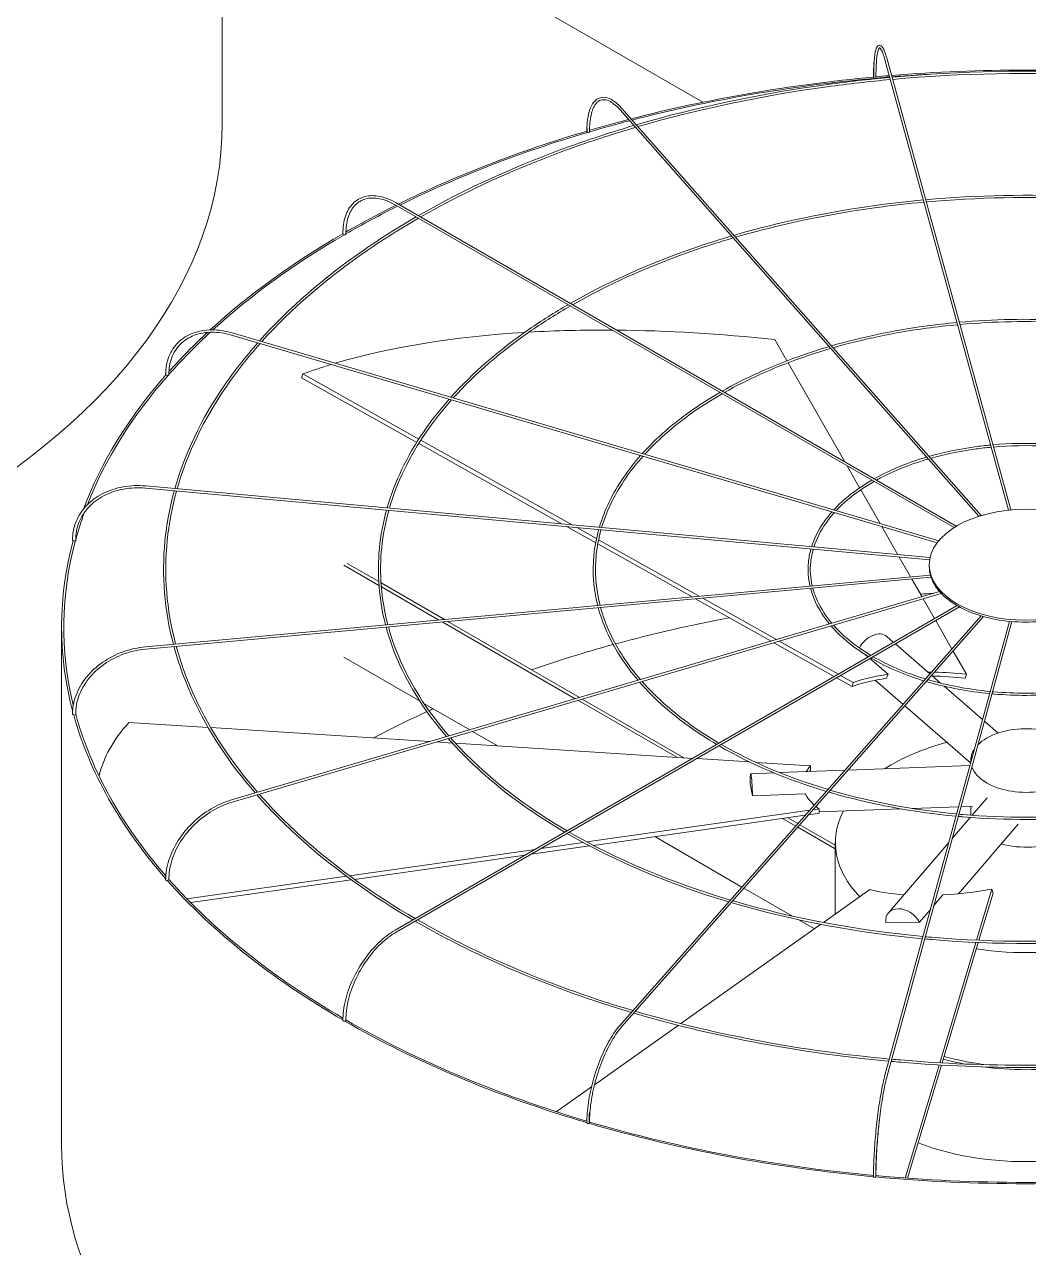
# Model space of a CAD drawing. Header units: millimetres. Extents: x -312439 to 477422, y -331570 to 212570.
# Drawn here: x 357532 to 358624, y 101242 to 102572 of the extents above; entities that cross this region are included whole.
import ezdxf

# ---------------------------------------------------------------- set-up
doc = ezdxf.new("R2010")
doc.units = ezdxf.units.MM

msp = doc.modelspace()

# ---------------------------------------------------------------- linework, layer by layer
at = {"color": 3, "linetype": 'Continuous', "lineweight": 0, "extrusion": (-1.11022e-16, 0.816497, 0.57735)}
for p, q in [((357747.23, 102464.548), (357747.23, 103027.437)), ((357747.23, 102789.53), (358269.883, 102487.776)), ((358468.155, 102533.959), (358602.51, 102044.201)), ((358604.985, 102044.438), (358470.517, 102534.607)), ((358180.16, 102479.397), (358570.109, 102037.54)), ((358181.996, 102481.018), (358572.674, 102038.336)), ((358543.31, 102025.231), (357935.259, 102376.29)), ((358545.675, 102026.694), (357936.483, 102378.411)), ((357757.372, 102234.605), (358524.998, 102008.789)), ((358526.633, 102010.862), (357758.063, 102236.955)), ((358361.456, 102206.61), (358348.245, 102229.67)), ((358424.421, 102096.7), (358362.689, 102204.458)), ((357833.623, 102188.054), (357834.858, 102192.341)), ((357958.856, 102117.863), (357833.623, 102188.054)), ((357834.858, 102192.341), (357961.182, 102121.538)), ((357963.323, 102120.338), (358127.744, 102028.183)), ((358117.127, 102029.154), (357960.995, 102116.664)), ((358440.584, 102068.486), (358426.842, 102092.474)), ((357663.945, 102068.135), (358516.799, 101990.147)), ((358517.256, 101992.565), (357664.168, 102070.574)), ((358462.847, 102029.626), (358441.806, 102066.354)), ((358153.481, 102008.778), (358122.371, 102026.215)), ((358482.244, 101995.767), (358464.606, 102026.555)), ((358132.988, 102025.244), (358154.374, 102013.257)), ((358156.613, 102012.003), (358266.085, 101950.645)), ((358258.447, 101949.947), (358155.741, 102007.512)), ((357917.514, 101966.548), (357883.19, 101986.365)), ((358496.046, 101971.674), (358483.731, 101993.171)), ((357663.945, 101895.584), (358517.603, 101973.645)), ((357879.726, 101984.365), (357917.786, 101962.392)), ((358516.39, 101982.812), (358516.39, 101984.812)), ((358518.326, 101971.251), (357664.168, 101893.144)), ((357988.952, 101925.303), (357920.056, 101965.081)), ((357920.358, 101960.906), (357982.972, 101924.756)), ((358508.431, 101950.056), (358497.385, 101969.336)), ((357757.372, 101729.113), (358527.553, 101955.681)), ((357758.063, 101726.763), (358529.391, 101953.668)), ((358344.364, 101901.791), (358262.22, 101947.832)), ((358269.858, 101948.531), (358350.191, 101903.505)), ((358522.08, 101926.23), (358509.683, 101947.87)), ((358546.596, 101940.384), (357935.259, 101587.428)), ((358549.073, 101938.986), (357936.483, 101585.307)), ((357986.649, 101922.633), (358131.307, 101839.115)), ((358135.896, 101840.465), (357992.63, 101923.18)), ((358572.815, 101929.245), (358180.16, 101484.321)), ((358575.419, 101928.493), (358181.996, 101482.701)), ((358468.155, 101429.76), (358603.553, 101923.319)), ((358470.517, 101429.112), (358606.032, 101923.095)), ((358541.003, 101893.198), (358523.298, 101924.105)), ((357572.547, 101354.388), (357572.547, 101917.276)), ((358470.03, 101906.92), (358477.468, 101900.473)), ((358413.061, 101863.288), (358347.352, 101900.117)), ((358353.178, 101901.831), (358417.438, 101865.815)), ((358479.427, 101898.776), (358517.108, 101866.122)), ((357961.982, 101836.875), (357879.726, 101884.365)), ((358446.831, 101887.067), (358449.797, 101884.497)), ((358451.756, 101882.8), (358471.485, 101865.703)), ((358556.727, 101865.751), (358542.289, 101890.953)), ((358555.492, 101861.464), (358556.727, 101865.751)), ((358432.298, 101852.506), (358415.547, 101861.895)), ((358419.923, 101864.421), (358433.533, 101856.793)), ((358432.298, 101852.506), (358433.533, 101856.793)), ((358457.445, 101859.318), (358487.85, 101832.97)), ((358518.959, 101864.518), (358528.54, 101856.216)), ((358532.562, 101852.731), (358574.273, 101816.585)), ((358016.565, 101805.361), (357966.72, 101834.139)), ((358134.236, 101837.424), (358241.584, 101775.446)), ((358249.373, 101774.95), (358138.826, 101838.774)), ((358489.701, 101831.365), (358561.305, 101769.315)), ((357731.892, 101807.956), (357645.73, 101813.452)), ((358576.325, 101814.806), (358591.261, 101801.863)), ((357973.09, 101792.572), (357734.834, 101807.768)), ((358046.868, 101787.866), (358019.495, 101803.67)), ((357997.468, 101791.017), (357980.223, 101792.117)), ((358258.992, 101774.336), (358000.987, 101790.792)), ((358321.027, 101770.379), (358263.404, 101774.055)), ((358387.138, 101766.162), (358327.669, 101769.956)), ((358353.571, 101758.764), (358424.688, 101761.4)), ((358387.234, 101761.495), (358387.138, 101766.162)), ((358428.066, 101761.525), (358560.515, 101766.434)), ((358561.42, 101771.951), (358561.42, 101769.734)), ((358324.183, 101733.67), (358321.55, 101746.678)), ((358322.143, 101757.599), (358347.62, 101758.543)), ((358381.411, 101735.791), (358324.183, 101733.67)), ((358396.687, 101716.117), (358485.582, 101719.411)), ((358497.84, 101719.866), (358548.252, 101721.734)), ((358550.818, 101721.829), (358563.739, 101722.308)), ((358561.42, 101722.222), (358561.42, 101712.552)), ((358562.953, 101712.44), (358579.298, 101731.512)), ((358143.991, 101683.385), (358386.231, 101717.824)), ((358381.508, 101712.472), (358150.978, 101679.698)), ((358356.755, 101708.953), (358371.095, 101700.673)), ((358373.434, 101703.323), (358362.314, 101709.743)), ((358396.717, 101714.634), (358385.244, 101713.003)), ((358389.967, 101718.355), (358396.622, 101719.301)), ((358396.717, 101714.634), (358396.622, 101719.301)), ((358541.317, 101687.196), (358560.972, 101710.129)), ((358373.26, 101699.424), (358414.142, 101675.82)), ((358414.142, 101679.82), (358375.598, 101702.073)), ((358548.029, 101627.082), (358612.87, 101702.739)), ((358094.066, 101676.287), (358139.902, 101682.804)), ((358312.632, 101634.427), (358217.773, 101689.194)), ((358414.142, 101604.952), (358414.142, 101682.714)), ((358471.939, 101606.245), (358537.581, 101682.837)), ((357885.793, 101646.678), (358087.567, 101675.363)), ((358076.811, 101669.154), (357891.178, 101642.763)), ((358146.826, 101679.108), (358083.31, 101670.078)), ((357708.957, 101621.537), (357882.331, 101646.185)), ((357887.684, 101642.266), (357712.988, 101617.43)), ((358367.405, 101602.804), (358314.796, 101633.178)), ((358451.726, 101631.574), (358401.233, 101595.808)), ((358567.766, 101576.614), (358584.404, 101632.1)), ((358585.734, 101627.908), (358570.32, 101576.505)), ((358585.734, 101627.908), (358584.404, 101632.1)), ((358521.288, 101614.186), (358531.241, 101625.799)), ((358505.809, 101596.124), (358517.553, 101609.827)), ((358398.461, 101593.845), (358246, 101485.851)), ((358391.484, 101588.902), (358374.42, 101598.754)), ((358468.981, 101595.978), (358505.809, 101596.124)), ((358527.78, 101443.268), (358567.04, 101574.194)), ((358569.594, 101574.083), (358530.324, 101443.123)), ((358243.373, 101483.99), (358152.251, 101419.446)), ((358490.2, 101317.946), (358527.057, 101440.856)), ((358529.601, 101440.71), (358492.733, 101317.763)), ((358148.927, 101417.091), (358110.689, 101390.006))]:
    msp.add_line(p, q, dxfattribs=at)
at = {"color": 3, "linetype": 'Continuous', "lineweight": 0}
for centre, major_axis, ratio, start_param, end_param in [((358621.315, 101917.276), (-1048.768, 0), 0.57735027, 4.57359934, 4.85199434), ((358621.315, 101917.276), (-1046.319, 0), 0.57735027, 4.79833842, 4.85195343), ((358621.315, 101917.276), (-1048.768, 0), 0.57735027, 4.87097639, 5.13416564), ((358621.315, 101917.276), (-1046.319, 0), 0.57735027, 4.87108521, 5.13404975), ((358456.915, 102514.729), (1.225, 0), 0.57735027, 3.14159265, 3.70729107), ((358457.106, 102514.031), (1.225, 0.004), 0.56474576, 3.29698969, 4.86778602), ((358457.106, 102514.031), (1.225, 0.004), 0.56474576, 4.86778602, 6.28318531), ((358621.315, 101917.276), (-1046.319, 0), 0.57735027, 4.85435141, 4.86879705), ((358621.315, 101917.276), (-1048.768, 0), 0.57735027, 4.85438672, 4.86842813), ((356698.462, 102464.548), (-1048.768, 0), 0.57735027, 0, 3.14159265), ((358621.315, 101917.276), (-1048.768, 0), 0.57735027, 5.13694439, 5.18189128), ((358621.315, 101917.276), (-1046.319, 0), 0.57735027, 5.13683502, 5.18307763), ((358621.315, 101917.276), (-1048.768, 0), 0.57735027, 5.18510484, 5.42093263), ((358621.315, 101917.276), (-1046.319, 0), 0.57735027, 5.18527527, 5.42075236), ((358145.029, 102456.222), (1.225, 0), 0.57735027, 3.14159265, 4.134446), ((358145.586, 102455.592), (1.225, 0.01), 0.56597275, 3.60793822, 5.17873454), ((358145.586, 102455.592), (1.225, 0.01), 0.56597275, 5.17873454, 6.28318531), ((358621.315, 101917.276), (-1046.319, 0), 0.57735027, 5.42407254, 5.49730565), ((358621.315, 101917.276), (-1048.768, 0), 0.57735027, 5.42424502, 5.49496708), ((358621.315, 101917.276), (-1048.768, 0), 0.57735027, 5.49938311, 5.72060344), ((357879.724, 102344.934), (1.225, 0), 0.57735027, 3.14159265, 4.45055499), ((358621.315, 101917.276), (-1046.319, 0), 0.57735027, 5.49937067, 5.71908805), ((357880.59, 102344.434), (1.225, 0.016), 0.56830663, 3.91933875, 5.49013508), ((357880.59, 102344.434), (1.225, 0.016), 0.56830663, 5.49013508, 6.28318531), ((358622.551, 101750.852), (-971.388, 279.904), 0.41303809, 5.31032739, 5.41762277), ((358622.551, 101750.852), (-971.388, 279.904), 0.41303809, 5.11506512, 5.30461302), ((358621.315, 101917.276), (-1046.319, 0), 0.57735027, 5.72402786, 5.81143896), ((358621.315, 101917.276), (-1048.768, 0), 0.57735027, 5.72583618, 5.80677108), ((358622.551, 101750.852), (-971.388, 279.904), 0.41303809, 5.42335715, 5.70815224), ((358622.551, 101750.852), (-971.388, 279.904), 0.41303809, 5.71506764, 5.76687966), ((358621.315, 101917.276), (-1048.768, 0), 0.57735027, 5.81359811, 6.07011802), ((358621.315, 101917.276), (-1046.319, 0), 0.57735027, 5.81336511, 6.06128621), ((357686.969, 102191.76), (1.225, 0), 0.57735027, 3.14159265, 4.76471425), ((357688.06, 102191.439), (1.225, 0.021), 0.57151893, 4.23145457, 5.8022509), ((357688.06, 102191.439), (1.225, 0.021), 0.57151893, 5.8022509, 6.28318531), ((358621.315, 101917.276), (-1046.319, 0), 0.57735027, 6.07532621, 6.12502314), ((358621.315, 101917.276), (-1048.768, 0), 0.57735027, 6.12772105, 6.43448057), ((358621.315, 101917.276), (-1046.319, 0), 0.57735027, 6.1272654, 6.42392093), ((357585.631, 102011.693), (1.225, 0), 0.57735027, 3.14159265, 5.07887352), ((357586.841, 102011.583), (1.225, 0.023), 0.57529521, 4.54449158, 6.11528791), ((357586.841, 102011.583), (1.225, 0.023), 0.57529521, 6.11528791, 6.28318531), ((358620.882, 101982.812), (-104.492, 0), 0.57735027, 0, 0.1535113), ((358620.882, 101982.812), (-104.492, 0), 0.57735027, 0.16064797, 0.46767057), ((358621.315, 101352.388), (1046.319, 0), 0.57735027, 1.66704137, 1.68043487), ((358620.882, 101982.812), (-104.492, 0), 0.57735027, 0.47480723, 0.78182983), ((358620.882, 101982.812), (-104.492, 0), 0.57735027, 0.7889665, 1.0959891), ((358621.315, 101352.388), (1046.319, 0), 0.57735027, 1.88378363, 2.01152702), ((358620.882, 101982.812), (-104.492, 0), 0.57735027, 1.10312576, 1.41014836), ((358620.882, 101982.812), (-104.492, 0), 0.57735027, 1.41728503, 1.72430763), ((358455.551, 101890.213), (-14.478, -16.707), 0.67950023, 3.14159265, 5.02860292), ((358621.315, 101352.388), (1046.319, 0), 0.57735027, 2.01409491, 2.11046953), ((358622.551, 101750.852), (233.097, -67.167), 0.41303809, 2.38836611, 2.62528701), ((358622.551, 101750.852), (233.097, -67.167), 0.41303809, 2.14647482, 2.1667574), ((358622.551, 101750.852), (233.097, -67.167), 0.41303809, 1.97347247, 2.1313259), ((358621.315, 101746.565), (-233.097, 67.167), 0.41303809, 5.53223376, 5.76687966), ((358621.315, 101746.565), (-233.097, 67.167), 0.41303809, 5.11506512, 5.27837519), ((358621.315, 101352.388), (1046.319, 0), 0.57735027, 2.23436866, 2.24000128), ((357585.631, 101822.36), (1.225, 0), 0.57735027, 3.14159265, 5.39303278), ((358621.315, 101917.276), (-1048.768, 0), 0.57735027, 0.1585854, 0.46892864), ((357586.841, 101822.47), (1.225, 0.023), 0.57926583, 4.8585762, 6.28318531), ((358621.315, 101917.276), (-1046.319, 0), 0.57735027, 0.15790655, 0.46457773), ((358621.22, 101751.232), (-1010.701, -20.593), 0.30331876, 6.01219977, 6.20271663), ((358621.315, 101352.388), (1046.319, 0), 0.57735027, 2.24276735, 2.31574628), ((358621.315, 101771.951), (-59.895, 0), 0.57735027, 3.69756416, 5.76575409), ((358621.315, 101682.714), (-207.174, 0), 0.57735027, 5.13902547, 5.54737639), ((358621.315, 101771.951), (-59.895, 0), 0.57735027, 5.91432374, 6.33788761), ((358322.962, 101735.507), (-0.819, 22.092), 0.05230802, 4.627231, 7.32191967), ((358621.22, 101751.232), (-242.531, -4.942), 0.30331876, 6.01219977, 6.09914028), ((358621.315, 101746.565), (-242.531, -4.942), 0.30331876, 6.01219977, 6.0333648), ((358621.315, 101771.951), (-59.895, 0), 0.57735027, 0.20327195, 0.78539816), ((358621.315, 101771.951), (-59.895, 0), 0.57735027, 0.78539816, 2.89978042), ((358621.22, 101751.232), (-242.531, -4.942), 0.30331876, 0.14390811, 0.31767721), ((358621.22, 101751.232), (-242.531, -4.942), 0.30331876, 0.34103276, 0.38082901), ((358621.315, 101682.714), (-207.174, 0), 0.57735027, 5.99169836, 6.79713651), ((358621.315, 101712.329), (-59.895, 0), 0.57735027, 1.1079301, 2.23846982), ((357686.969, 101642.293), (1.225, 0), 0.57735027, 3.14159265, 5.70719205), ((358621.315, 101917.276), (-1048.768, 0), 0.57735027, 0.4725868, 0.78374969), ((357688.06, 101642.614), (1.225, 0.021), 0.58304212, 5.17373692, 6.28318531), ((358621.315, 101917.276), (-1046.319, 0), 0.57735027, 0.47175253, 0.78145685), ((358619.985, 101750.757), (-231.216, -73.381), 0.44048996, 0.62708313, 0.83556185), ((358619.985, 101750.757), (-231.216, -73.381), 0.44048996, 1.04197677, 1.27889767), ((358488.726, 101591.859), (16.786, -14.386), 0.73180825, 1.0914656, 3.78615427), ((358621.315, 101682.714), (-207.174, 0), 0.57735027, 1.30817895, 1.9425337), ((357879.724, 101489.119), (1.225, 0), 0.57735027, 3.14159265, 6.02135132), ((358621.315, 101917.276), (-1048.768, 0), 0.57735027, 0.78656596, 1.09808088), ((357880.59, 101489.619), (1.225, 0.017), 0.58625442, 5.48989346, 6.28318531), ((358621.315, 101917.276), (-1046.319, 0), 0.57735027, 0.78587838, 1.09689941), ((358621.315, 101558.208), (-212.072, 0), 0.57735027, 1.13383327, 1.25213937), ((358621.315, 101558.208), (-207.174, 0), 0.57735027, 1.12739667, 1.36460952), ((358621.315, 101558.208), (-212.072, 0), 0.57735027, 1.3476903, 1.79509044), ((358145.029, 101377.831), (-1.225, 0), 0.57735027, 0, 3.14159265), ((358621.315, 101917.276), (-1048.768, 0), 0.57735027, 1.10054445, 1.41220862), ((358145.586, 101378.461), (-1.225, -0.011), 0.58858829, 2.66526492, 3.14159265), ((358621.315, 101917.276), (-1046.319, 0), 0.57735027, 1.10010535, 1.41183726), ((358621.315, 101458.208), (-212.072, 0), 0.57735027, 0.98594125, 2.34464399), ((358621.315, 101354.388), (-1048.768, 0), 0.57735027, 0, 2.64845213), ((358621.315, 101917.276), (-1046.319, 0), 0.57735027, 1.41438895, 1.72636573), ((358456.915, 101319.324), (-1.225, 0), 0.57735027, 0, 3.14159265), ((358621.315, 101917.276), (-1048.768, 0), 0.57735027, 1.41453598, 1.72626058), ((358457.106, 101320.022), (-1.225, -0.004), 0.58981528, 2.98275574, 3.14159265)]:
    msp.add_ellipse(centre, major_axis=major_axis, ratio=ratio, start_param=start_param, end_param=end_param, dxfattribs=at)
msp.add_ellipse((358620.882, 101984.812), major_axis=(-104.492, 0), ratio=0.57735027, dxfattribs=at)
for points, knots in [([(358455.69, 102514.729), (358455.69, 102521.543), (358455.896, 102527.609), (358456.707, 102537.682), (358457.305, 102541.679), (358458.912, 102547.366), (358459.814, 102549.427), (358462.954, 102549.888), (358463.948, 102549.298), (358466.152, 102546.956), (358467.382, 102544.339), (358469.3, 102538.813), (358469.909, 102536.822), (358470.517, 102534.607)], [4.71238898, 4.71238898, 4.71238898, 4.71238898, 5.02654825, 5.02654825, 5.34070751, 5.34070751, 5.65486678, 5.65486678, 5.82360284, 5.82360284, 6.1377621, 6.1377621, 6.28318531, 6.28318531, 6.28318531, 6.28318531]), ([(358468.155, 102533.959), (358466.882, 102538.599), (358465.605, 102542.165), (358463.381, 102546.487), (358462.384, 102547.086), (358462.278, 102547.086), (358461.459, 102546.492), (358460.05, 102541.834), (358459.472, 102538.434), (358458.63, 102529.461), (358458.382, 102523.741), (358458.33, 102516.189), (358458.328, 102515.121), (358458.331, 102514.034)], [6.28318531, 6.28318531, 6.28318531, 6.28318531, 6.59845219, 6.59845219, 6.89265788, 6.89265788, 7.20992592, 7.20992592, 7.50402257, 7.50402257, 7.81881569, 7.81881569, 7.86952551, 7.86952551, 7.86952551, 7.86952551]), ([(358457.217, 102539.27), (358457.18, 102539.027), (358457.145, 102538.78), (358456.537, 102534.433), (358456.16, 102529.22), (358455.908, 102520.271), (358455.872, 102517.23), (358455.881, 102514.03)], [1.101311746, 1.101311746, 1.101311746, 1.101311746, 1.120767624, 1.120767624, 1.438035664, 1.438035664, 1.586302602, 1.586302602, 1.586302602, 1.586302602]), ([(358765.893, 102515.088), (358744.648, 102517.01), (358723.288, 102518.509), (358626.588, 102523.353), (358550.522, 102521.84), (358475.872, 102515.088)], [3.771589677, 3.771589677, 3.771589677, 3.771589677, 3.840445898, 3.840445898, 4.082391957, 4.082391957, 4.082391957, 4.082391957]), ([(358765.235, 102512.688), (358744.443, 102514.563), (358723.541, 102516.032), (358627.289, 102520.904), (358551.201, 102519.421), (358476.53, 102512.688)], [3.7720633, 3.7720633, 3.7720633, 3.7720633, 3.839550132, 3.839550132, 4.081918334, 4.081918334, 4.081918334, 4.081918334]), ([(358473.394, 102514.862), (358450.097, 102512.718), (358426.94, 102510.065), (358332.572, 102497.1), (358263.162, 102482.421), (358197.657, 102463.273)], [4.085069591, 4.085069591, 4.085069591, 4.085069591, 4.160608173, 4.160608173, 4.395665913, 4.395665913, 4.395665913, 4.395665913]), ([(358474.052, 102512.463), (358451.021, 102510.349), (358428.126, 102507.739), (358334.14, 102494.896), (358264.845, 102480.297), (358199.448, 102461.244)], [4.084600117, 4.084600117, 4.084600117, 4.084600117, 4.159387709, 4.159387709, 4.39434399, 4.39434399, 4.39434399, 4.39434399]), ([(358143.805, 102456.222), (358143.805, 102463.082), (358144.407, 102469.278), (358146.792, 102479.779), (358148.571, 102484.091), (358153.293, 102490.43), (358156.289, 102492.453), (358162.849, 102493.592), (358166.286, 102492.898), (358173.539, 102489.218), (358177.396, 102486.074), (358181.493, 102481.584), (358181.745, 102481.303), (358181.996, 102481.018)], [4.71238898, 4.71238898, 4.71238898, 4.71238898, 5.02654825, 5.02654825, 5.34070751, 5.34070751, 5.65486678, 5.65486678, 5.94845155, 5.94845155, 6.26261081, 6.26261081, 6.28318531, 6.28318531, 6.28318531, 6.28318531]), ([(358180.16, 102479.397), (358176.504, 102483.54), (358172.872, 102486.602), (358166.14, 102490.29), (358163.078, 102490.915), (358157.713, 102489.975), (358155.325, 102488.399), (358151.217, 102482.806), (358149.551, 102478.787), (358147.342, 102468.776), (358146.783, 102462.813), (358146.807, 102455.987), (358146.809, 102455.795), (358146.81, 102455.602)], [0, 0, 0, 0, 0.31464476, 0.31464476, 0.6289116, 0.6289116, 0.94617964, 0.94617964, 1.26344768, 1.26344768, 1.5772832, 1.5772832, 1.5863402, 1.5863402, 1.5863402, 1.5863402]), ([(358195.062, 102462.511), (358172.245, 102455.79), (358149.905, 102448.528), (358067.514, 102419.115), (358011.198, 102393.472), (357960.621, 102364.476)], [4.398772282, 4.398772282, 4.398772282, 4.398772282, 4.480777933, 4.480777933, 4.708868502, 4.708868502, 4.708868502, 4.708868502]), ([(358196.851, 102460.484), (358174.129, 102453.813), (358151.881, 102446.605), (358069.725, 102417.378), (358013.54, 102391.882), (357963.076, 102363.058)], [4.39745622, 4.39745622, 4.39745622, 4.39745622, 4.479217897, 4.479217897, 4.707006068, 4.707006068, 4.707006068, 4.707006068]), ([(358144.398, 102459.64), (358144.375, 102458.823), (358144.362, 102457.995), (358144.355, 102456.639), (358144.356, 102456.115), (358144.361, 102455.588)], [7.8059806913, 7.8059806913, 7.8059806913, 7.8059806913, 7.8451401512, 7.8451401512, 7.8694167814, 7.8694167814, 7.8694167814, 7.8694167814]), ([(357878.499, 102344.934), (357878.499, 102351.835), (357879.444, 102358.215), (357883.178, 102369.329), (357885.971, 102374.064), (357893.165, 102381.344), (357897.558, 102383.887), (357907.428, 102386.493), (357912.895, 102386.561), (357924.352, 102384.285), (357930.348, 102381.934), (357936.378, 102378.472), (357936.43, 102378.442), (357936.483, 102378.411)], [3.14159265, 3.14159265, 3.14159265, 3.14159265, 3.45575192, 3.45575192, 3.76991118, 3.76991118, 4.08269654, 4.08269654, 4.39544819, 4.39544819, 4.70960746, 4.70960746, 4.71238898, 4.71238898, 4.71238898, 4.71238898]), ([(358729.326, 102381.793), (358713.477, 102383.221), (358697.544, 102384.336), (358625.23, 102387.952), (358568.308, 102386.827), (358512.439, 102381.793)], [3.772165081, 3.772165081, 3.772165081, 3.772165081, 3.840593344, 3.840593344, 4.081816553, 4.081816553, 4.081816553, 4.081816553]), ([(358728.668, 102379.393), (358713.272, 102380.774), (358697.797, 102381.86), (358625.931, 102385.503), (358568.987, 102384.408), (358513.097, 102379.393)], [3.772797592, 3.772797592, 3.772797592, 3.772797592, 3.839399606, 3.839399606, 4.081184042, 4.081184042, 4.081184042, 4.081184042]), ([(357935.259, 102376.29), (357929.509, 102379.61), (357923.784, 102381.851), (357912.986, 102383.991), (357907.92, 102383.892), (357898.917, 102381.438), (357894.971, 102379.089), (357888.48, 102372.315), (357885.938, 102367.881), (357882.558, 102357.293), (357881.725, 102351.143), (357881.815, 102344.451)], [1.57079633, 1.57079633, 1.57079633, 1.57079633, 1.88806437, 1.88806437, 2.20533241, 2.20533241, 2.52260045, 2.52260045, 2.83986849, 2.83986849, 3.15713653, 3.15713653, 3.15713653, 3.15713653]), ([(358509.961, 102381.567), (358492.501, 102379.957), (358475.147, 102377.966), (358404.595, 102368.265), (358352.736, 102357.309), (358303.775, 102343.029)], [4.085383912, 4.085383912, 4.085383912, 4.085383912, 4.160809561, 4.160809561, 4.394762921, 4.394762921, 4.394762921, 4.394762921]), ([(358510.619, 102379.168), (358493.425, 102377.588), (358476.333, 102375.64), (358406.163, 102366.06), (358354.42, 102355.185), (358305.566, 102340.999)], [4.084758769, 4.084758769, 4.084758769, 4.084758769, 4.159183124, 4.159183124, 4.392998475, 4.392998475, 4.392998475, 4.392998475]), ([(357958.167, 102363.064), (357938.633, 102351.782), (357919.961, 102339.999), (357857.877, 102297.167), (357819.399, 102263.721), (357787.729, 102228.229)], [4.712563603, 4.712563603, 4.712563603, 4.712563603, 4.800982872, 4.800982872, 5.022068239, 5.022068239, 5.022068239, 5.022068239]), ([(357960.618, 102361.649), (357941.127, 102350.434), (357922.497, 102338.723), (357860.455, 102296.09), (357821.988, 102262.785), (357790.33, 102227.463)], [4.710711416, 4.710711416, 4.710711416, 4.710711416, 4.799012884, 4.799012884, 5.020261931, 5.020261931, 5.020261931, 5.020261931]), ([(358301.179, 102342.268), (358284.026, 102337.214), (358267.232, 102331.752), (358205.67, 102309.762), (358163.661, 102290.653), (358125.894, 102269.055)], [4.398901247, 4.398901247, 4.398901247, 4.398901247, 4.481035777, 4.481035777, 4.70761983, 4.70761983, 4.70761983, 4.70761983]), ([(358302.968, 102340.241), (358285.911, 102335.236), (358269.209, 102329.829), (358207.882, 102308.025), (358166.004, 102289.062), (358128.351, 102267.637)], [4.397147207, 4.397147207, 4.397147207, 4.397147207, 4.478956818, 4.478956818, 4.705132161, 4.705132161, 4.705132161, 4.705132161]), ([(358123.439, 102267.644), (358108.715, 102259.141), (358094.644, 102250.259), (358048.285, 102218.254), (358019.619, 102193.371), (357995.968, 102166.97)], [4.712541759, 4.712541759, 4.712541759, 4.712541759, 4.801308866, 4.801308866, 5.020482203, 5.020482203, 5.020482203, 5.020482203]), ([(358125.89, 102266.229), (358111.21, 102257.793), (358097.18, 102248.982), (358050.865, 102217.178), (358022.21, 102192.435), (357998.573, 102166.204)], [4.710072273, 4.710072273, 4.710072273, 4.710072273, 4.798683598, 4.798683598, 5.018063384, 5.018063384, 5.018063384, 5.018063384]), ([(358692.771, 102248.542), (358682.315, 102249.477), (358671.804, 102250.208), (358623.867, 102252.597), (358586.086, 102251.86), (358548.993, 102248.542)], [3.773286698, 3.773286698, 3.773286698, 3.773286698, 3.840886477, 3.840886477, 4.080694936, 4.080694936, 4.080694936, 4.080694936]), ([(357685.744, 102191.76), (357685.744, 102198.689), (357686.942, 102205.288), (357691.643, 102217.165), (357695.148, 102222.44), (357704.11, 102231.107), (357709.564, 102234.497), (357721.848, 102239.062), (357728.674, 102240.238), (357743.027, 102240.289), (357750.551, 102239.165), (357758.063, 102236.955)], [4.71238898, 4.71238898, 4.71238898, 4.71238898, 5.02654825, 5.02654825, 5.34070751, 5.34070751, 5.65486678, 5.65486678, 5.96902604, 5.96902604, 6.28318531, 6.28318531, 6.28318531, 6.28318531]), ([(358546.515, 102248.316), (358534.897, 102247.241), (358523.349, 102245.912), (358476.606, 102239.473), (358442.288, 102232.238), (358409.861, 102222.821)], [4.086037534, 4.086037534, 4.086037534, 4.086037534, 4.161210359, 4.161210359, 4.393038284, 4.393038284, 4.393038284, 4.393038284]), ([(358547.173, 102245.917), (358535.821, 102244.872), (358524.536, 102243.586), (358478.175, 102237.268), (358443.973, 102230.114), (358411.654, 102220.79)], [4.08510236, 4.08510236, 4.08510236, 4.08510236, 4.158773218, 4.158773218, 4.390386282, 4.390386282, 4.390386282, 4.390386282]), ([(358692.113, 102246.142), (358682.11, 102247.031), (358672.057, 102247.732), (358624.569, 102250.148), (358586.765, 102249.44), (358549.652, 102246.142)], [3.774238416, 3.774238416, 3.774238416, 3.774238416, 3.839097695, 3.839097695, 4.079743218, 4.079743218, 4.079743218, 4.079743218]), ([(357757.372, 102234.605), (357750.109, 102236.742), (357742.86, 102237.809), (357729.124, 102237.717), (357722.639, 102236.558), (357711.071, 102232.158), (357705.988, 102228.92), (357697.691, 102220.687), (357694.475, 102215.693), (357690.214, 102204.401), (357689.172, 102198.104), (357689.284, 102191.46)], [0, 0, 0, 0, 0.31726804, 0.31726804, 0.63453608, 0.63453608, 0.95180412, 0.95180412, 1.26907216, 1.26907216, 1.5863402, 1.5863402, 1.5863402, 1.5863402]), ([(357785.931, 102226.204), (357772.444, 102210.932), (357760.21, 102195.287), (357724.654, 102143.378), (357706.702, 102105.872), (357695.853, 102067.677)], [5.026267439, 5.026267439, 5.026267439, 5.026267439, 5.121193451, 5.121193451, 5.33524268, 5.33524268, 5.33524268, 5.33524268]), ([(357788.527, 102225.44), (357775.141, 102210.35), (357762.992, 102194.898), (357727.306, 102143.162), (357709.24, 102105.64), (357698.336, 102067.45)], [5.024480731, 5.024480731, 5.024480731, 5.024480731, 5.118801023, 5.118801023, 5.334410373, 5.334410373, 5.334410373, 5.334410373]), ([(358407.265, 102222.061), (358395.787, 102218.676), (358384.55, 102215.018), (358343.81, 102200.449), (358316.093, 102187.866), (358291.129, 102173.657)], [4.399235311, 4.399235311, 4.399235311, 4.399235311, 4.481549286, 4.481549286, 4.705249353, 4.705249353, 4.705249353, 4.705249353]), ([(358409.054, 102220.034), (358397.672, 102216.699), (358386.527, 102213.095), (358346.023, 102198.711), (358318.439, 102186.274), (358293.589, 102172.236)], [4.396606667, 4.396606667, 4.396606667, 4.396606667, 4.478434088, 4.478434088, 4.701505316, 4.701505316, 4.701505316, 4.701505316]), ([(358288.671, 102172.248), (358278.773, 102166.53), (358269.315, 102160.557), (358238.678, 102139.377), (358219.812, 102123.044), (358204.178, 102105.72)], [4.712617693, 4.712617693, 4.712617693, 4.712617693, 4.801958432, 4.801958432, 5.017472679, 5.017472679, 5.017472679, 5.017472679]), ([(357994.168, 102164.946), (357983.972, 102153.407), (357974.729, 102141.583), (357948.2, 102102.807), (357934.824, 102074.947), (357926.667, 102046.57)], [5.026073872, 5.026073872, 5.026073872, 5.026073872, 5.121589201, 5.121589201, 5.333322518, 5.333322518, 5.333322518, 5.333322518]), ([(357996.764, 102164.182), (357986.67, 102152.825), (357977.511, 102141.195), (357950.853, 102102.592), (357937.363, 102074.715), (357929.151, 102046.343)], [5.023689806, 5.023689806, 5.023689806, 5.023689806, 5.118400985, 5.118400985, 5.332193335, 5.332193335, 5.332193335, 5.332193335]), ([(358291.122, 102170.832), (358281.268, 102165.182), (358271.852, 102159.28), (358241.26, 102138.301), (358222.408, 102122.108), (358206.788, 102104.952)], [4.708914423, 4.708914423, 4.708914423, 4.708914423, 4.798024648, 4.798024648, 5.013814843, 5.013814843, 5.013814843, 5.013814843]), ([(358583.07, 102115.066), (358577.294, 102114.524), (358571.554, 102113.859), (358548.619, 102110.683), (358531.841, 102107.167), (358515.949, 102102.611)], [4.08798608, 4.08798608, 4.08798608, 4.08798608, 4.162397179, 4.162397179, 4.387898946, 4.387898946, 4.387898946, 4.387898946]), ([(358583.728, 102112.667), (358578.218, 102112.156), (358572.74, 102111.532), (358550.189, 102108.476), (358533.528, 102105.04), (358517.746, 102100.576)], [4.086130867, 4.086130867, 4.086130867, 4.086130867, 4.157537531, 4.157537531, 4.382563309, 4.382563309, 4.382563309, 4.382563309]), ([(358656.216, 102115.29), (358651.154, 102115.733), (358646.066, 102116.081), (358622.507, 102117.243), (358603.865, 102116.892), (358585.548, 102115.29)], [3.776630452, 3.776630452, 3.776630452, 3.776630452, 3.841752063, 3.841752063, 4.077351182, 4.077351182, 4.077351182, 4.077351182]), ([(358655.558, 102112.889), (358650.949, 102113.287), (358646.319, 102113.605), (358623.208, 102114.793), (358604.544, 102114.472), (358586.207, 102112.889)], [3.778551419, 3.778551419, 3.778551419, 3.778551419, 3.838185012, 3.838185012, 4.075430215, 4.075430215, 4.075430215, 4.075430215]), ([(358202.372, 102103.698), (358195.481, 102095.903), (358189.24, 102087.913), (358171.734, 102062.268), (358162.932, 102044.038), (358157.473, 102025.465)], [5.025838542, 5.025838542, 5.025838542, 5.025838542, 5.122377625, 5.122377625, 5.329668134, 5.329668134, 5.329668134, 5.329668134]), ([(358204.969, 102102.934), (358198.18, 102095.321), (358192.022, 102087.524), (358174.391, 102062.053), (358165.476, 102043.806), (358159.96, 102025.237)], [5.022258505, 5.022258505, 5.022258505, 5.022258505, 5.117600339, 5.117600339, 5.327918781, 5.327918781, 5.327918781, 5.327918781]), ([(358513.35, 102101.854), (358507.548, 102100.139), (358501.868, 102098.285), (358481.949, 102091.137), (358468.526, 102085.078), (358456.369, 102078.255)], [4.400230759, 4.400230759, 4.400230759, 4.400230759, 4.483072665, 4.483072665, 4.698193224, 4.698193224, 4.698193224, 4.698193224]), ([(358515.14, 102099.827), (358509.433, 102098.162), (358503.845, 102096.362), (358484.166, 102089.398), (358470.88, 102083.483), (358458.841, 102076.828)], [4.394987895, 4.394987895, 4.394987895, 4.394987895, 4.476861237, 4.476861237, 4.690631098, 4.690631098, 4.690631098, 4.690631098]), ([(357584.406, 102011.693), (357584.406, 102018.638), (357585.738, 102025.468), (357590.933, 102038.211), (357594.795, 102044.12), (357604.652, 102054.435), (357610.645, 102058.838), (357624.163, 102065.721), (357631.686, 102068.2), (357647.531, 102071.007), (357655.851, 102071.335), (357664.168, 102070.574)], [4.71238898, 4.71238898, 4.71238898, 4.71238898, 5.02654825, 5.02654825, 5.34070751, 5.34070751, 5.65486678, 5.65486678, 5.96902604, 5.96902604, 6.28318531, 6.28318531, 6.28318531, 6.28318531]), ([(357663.945, 102068.135), (357655.884, 102068.872), (357647.828, 102068.542), (357632.535, 102065.79), (357625.301, 102063.367), (357612.378, 102056.685), (357606.691, 102052.427), (357597.417, 102042.513), (357593.83, 102036.859), (357589.092, 102024.708), (357587.941, 102018.212), (357588.065, 102011.606)], [0, 0, 0, 0, 0.31726804, 0.31726804, 0.63453608, 0.63453608, 0.95180412, 0.95180412, 1.26907216, 1.26907216, 1.5863402, 1.5863402, 1.5863402, 1.5863402]), ([(357695.182, 102065.278), (357690.184, 102047.177), (357686.776, 102028.926), (357681.293, 101973.146), (357684.369, 101935.446), (357694.136, 101898.344)], [5.339721085, 5.339721085, 5.339721085, 5.339721085, 5.441089183, 5.441089183, 5.648615479, 5.648615479, 5.648615479, 5.648615479]), ([(358453.902, 102076.851), (358448.83, 102073.92), (358443.987, 102070.854), (358429.069, 102060.501), (358420.007, 102052.716), (358412.399, 102044.466)], [4.712843699, 4.712843699, 4.712843699, 4.712843699, 4.803888031, 4.803888031, 5.008535494, 5.008535494, 5.008535494, 5.008535494]), ([(358456.356, 102075.434), (358451.327, 102072.571), (358446.524, 102069.577), (358431.659, 102059.423), (358422.617, 102051.778), (358415.026, 102043.693)], [4.705442937, 4.705442937, 4.705442937, 4.705442937, 4.796044704, 4.796044704, 5.001045495, 5.001045495, 5.001045495, 5.001045495]), ([(357697.661, 102065.052), (357692.743, 102047.331), (357689.362, 102029.47), (357683.682, 101973.852), (357686.729, 101935.917), (357696.609, 101898.571)], [5.338921526, 5.338921526, 5.338921526, 5.338921526, 5.438899176, 5.438899176, 5.64936187, 5.64936187, 5.64936187, 5.64936187]), ([(357925.99, 102044.173), (357922.196, 102030.467), (357919.614, 102016.646), (357915.543, 101974.97), (357917.782, 101946.991), (357924.926, 101919.449)], [5.339283406, 5.339283406, 5.339283406, 5.339283406, 5.441448905, 5.441448905, 5.646435094, 5.646435094, 5.646435094, 5.646435094]), ([(357928.47, 102043.946), (357924.755, 102030.62), (357922.2, 102017.19), (357917.934, 101975.676), (357920.143, 101947.463), (357927.398, 101919.675)], [5.33821232, 5.33821232, 5.33821232, 5.33821232, 5.438530423, 5.438530423, 5.647409525, 5.647409525, 5.647409525, 5.647409525]), ([(358410.576, 102042.449), (358406.99, 102038.399), (358403.75, 102034.243), (358395.266, 102021.728), (358391.044, 102013.127), (358388.297, 102004.357)], [5.025139852, 5.025139852, 5.025139852, 5.025139852, 5.124718569, 5.124718569, 5.318852702, 5.318852702, 5.318852702, 5.318852702]), ([(358413.178, 102041.684), (358409.691, 102037.816), (358406.533, 102033.853), (358397.933, 102021.515), (358393.6, 102012.896), (358390.794, 102004.129)], [5.01795641, 5.01795641, 5.01795641, 5.01795641, 5.115193837, 5.115193837, 5.315025269, 5.315025269, 5.315025269, 5.315025269]), ([(358156.787, 102023.068), (358154.202, 102013.772), (358152.451, 102004.397), (358149.791, 101976.825), (358151.199, 101958.553), (358155.735, 101940.554)], [5.33857876, 5.33857876, 5.33857876, 5.33857876, 5.442163387, 5.442163387, 5.64226325, 5.64226325, 5.64226325, 5.64226325]), ([(358159.267, 102022.841), (358156.762, 102013.926), (358155.037, 102004.941), (358152.185, 101977.531), (358153.562, 101959.024), (358158.204, 101940.78)], [5.336959594, 5.336959594, 5.336959594, 5.336959594, 5.437790201, 5.437790201, 5.643665153, 5.643665153, 5.643665153, 5.643665153]), ([(358387.584, 102001.963), (358386.208, 101997.079), (358385.287, 101992.148), (358384.037, 101978.682), (358384.621, 101970.115), (358386.567, 101961.663)], [5.336493801, 5.336493801, 5.336493801, 5.336493801, 5.444267704, 5.444267704, 5.629920419, 5.629920419, 5.629920419, 5.629920419]), ([(358390.066, 102001.736), (358388.771, 101997.232), (358387.875, 101992.692), (358386.439, 101979.386), (358386.99, 101970.584), (358389.029, 101961.888)], [5.333180829, 5.333180829, 5.333180829, 5.333180829, 5.43554784, 5.43554784, 5.632366847, 5.632366847, 5.632366847, 5.632366847]), ([(358387.158, 101959.257), (358388.506, 101954.101), (358390.36, 101948.994), (358396.486, 101935.873), (358401.546, 101927.99), (358407.793, 101920.45)], [5.647555853, 5.647555853, 5.647555853, 5.647555853, 5.761093974, 5.761093974, 5.943993783, 5.943993783, 5.943993783, 5.943993783]), ([(358389.632, 101959.483), (358390.904, 101954.711), (358392.626, 101949.975), (358398.619, 101937.021), (358403.837, 101928.938), (358410.355, 101921.204)], [5.650528691, 5.650528691, 5.650528691, 5.650528691, 5.758797505, 5.758797505, 5.950674573, 5.950674573, 5.950674573, 5.950674573]), ([(358156.359, 101938.152), (358158.99, 101928.326), (358162.552, 101918.587), (358175.024, 101891.819), (358185.941, 101875.113), (358199.556, 101859.192)], [5.651173142, 5.651173142, 5.651173142, 5.651173142, 5.760561648, 5.760561648, 5.95641101, 5.95641101, 5.95641101, 5.95641101]), ([(358158.835, 101938.378), (358161.389, 101928.935), (358164.818, 101919.568), (358177.153, 101892.97), (358188.234, 101876.064), (358202.134, 101859.951)], [5.65270674, 5.65270674, 5.65270674, 5.65270674, 5.759411073, 5.759411073, 5.959865306, 5.959865306, 5.959865306, 5.959865306]), ([(358412.11, 101919.167), (358416.072, 101914.661), (358420.478, 101910.281), (358433.368, 101898.983), (358442.605, 101892.343), (358452.847, 101886.258)], [5.967591178, 5.967591178, 5.967591178, 5.967591178, 6.080287214, 6.080287214, 6.268831801, 6.268831801, 6.268831801, 6.268831801]), ([(357925.562, 101917.047), (357929.475, 101902.552), (357934.744, 101888.182), (357953.559, 101847.768), (357970.342, 101822.239), (357991.341, 101797.941)], [5.652395762, 5.652395762, 5.652395762, 5.652395762, 5.760377777, 5.760377777, 5.960593901, 5.960593901, 5.960593901, 5.960593901]), ([(357928.038, 101917.273), (357931.874, 101903.16), (357937.009, 101889.162), (357955.687, 101848.919), (357972.636, 101823.191), (357993.924, 101798.7)], [5.653428737, 5.653428737, 5.653428737, 5.653428737, 5.759610075, 5.759610075, 5.96292207, 5.96292207, 5.96292207, 5.96292207]), ([(358409.523, 101918.406), (358413.729, 101913.54), (358418.433, 101908.822), (358431.503, 101897.351), (358440.492, 101890.84), (358450.419, 101884.856)], [5.960592691, 5.960592691, 5.960592691, 5.960592691, 6.079635734, 6.079635734, 6.26166654, 6.26166654, 6.26166654, 6.26166654]), ([(357584.406, 101822.36), (357584.406, 101829.304), (357585.737, 101836.36), (357590.912, 101849.999), (357594.754, 101856.581), (357604.563, 101868.639), (357610.528, 101874.113), (357623.997, 101883.434), (357631.499, 101887.28), (357647.316, 101892.974), (357655.628, 101894.823), (357663.945, 101895.584)], [4.71238898, 4.71238898, 4.71238898, 4.71238898, 5.02654825, 5.02654825, 5.34070751, 5.34070751, 5.65486678, 5.65486678, 5.96902604, 5.96902604, 6.28318531, 6.28318531, 6.28318531, 6.28318531]), ([(357664.168, 101893.144), (357656.107, 101892.407), (357648.043, 101890.603), (357632.722, 101885.043), (357625.466, 101881.288), (357612.493, 101872.207), (357606.778, 101866.884), (357597.455, 101855.213), (357593.849, 101848.868), (357589.092, 101835.798), (357587.941, 101829.075), (357588.065, 101822.493)], [0, 0, 0, 0, 0.31726804, 0.31726804, 0.63453608, 0.63453608, 0.95180412, 0.95180412, 1.26907216, 1.26907216, 1.5863402, 1.5863402, 1.5863402, 1.5863402]), ([(357694.777, 101895.943), (357699.97, 101876.793), (357706.942, 101857.808), (357732.1, 101803.75), (357754.762, 101769.385), (357783.163, 101736.7)], [5.653093793, 5.653093793, 5.653093793, 5.653093793, 5.7602846, 5.7602846, 5.96276906, 5.96276906, 5.96276906, 5.96276906]), ([(357697.254, 101896.17), (357702.369, 101877.402), (357709.207, 101858.788), (357734.228, 101804.902), (357757.055, 101770.338), (357785.748, 101737.461)], [5.653873117, 5.653873117, 5.653873117, 5.653873117, 5.75970856, 5.75970856, 5.964525032, 5.964525032, 5.964525032, 5.964525032]), ([(358471.485, 101865.703), (358471.395, 101865.51), (358471.306, 101865.317), (358470.652, 101863.846), (358470.192, 101862.576), (358469.841, 101861.36)], [52.47056241, 52.47056241, 52.47056241, 52.47056241, 52.72742849, 52.72742849, 54.42831534, 54.42831534, 54.42831534, 54.42831534]), ([(358201.315, 101857.157), (358209.448, 101847.844), (358218.506, 101838.805), (358245.033, 101815.532), (358264.063, 101801.9), (358285.168, 101789.449)], [5.964776177, 5.964776177, 5.964776177, 5.964776177, 6.079826485, 6.079826485, 6.272361792, 6.272361792, 6.272361792, 6.272361792]), ([(358203.905, 101857.918), (358211.792, 101848.966), (358220.551, 101840.264), (358246.897, 101817.166), (358266.179, 101803.406), (358287.606, 101790.857)], [5.968309678, 5.968309678, 5.968309678, 5.968309678, 6.080154143, 6.080154143, 6.276006003, 6.276006003, 6.276006003, 6.276006003]), ([(358513.095, 101857.873), (358513.79, 101857.667), (358514.488, 101857.462), (358536.21, 101851.178), (358558.805, 101846.927), (358581.982, 101844.689)], [0.310941688, 0.310941688, 0.310941688, 0.310941688, 0.320879059, 0.320879059, 0.619731391, 0.619731391, 0.619731391, 0.619731391]), ([(358514.883, 101859.899), (358515.088, 101859.84), (358515.293, 101859.78), (358536.596, 101853.589), (358559.321, 101849.313), (358582.64, 101847.087)], [0.316175386, 0.316175386, 0.316175386, 0.316175386, 0.319111449, 0.319111449, 0.621557717, 0.621557717, 0.621557717, 0.621557717]), ([(358584.459, 101844.458), (358585.335, 101844.379), (358586.213, 101844.303), (358610.342, 101842.286), (358634.094, 101842.363), (358657.306, 101844.458)], [0.630366287, 0.630366287, 0.630366287, 0.630366287, 0.641648359, 0.641648359, 0.94043004, 0.94043004, 0.94043004, 0.94043004]), ([(358585.117, 101846.858), (358585.587, 101846.816), (358586.057, 101846.775), (358609.734, 101844.75), (358633.461, 101844.792), (358656.647, 101846.858)], [0.632258371, 0.632258371, 0.632258371, 0.632258371, 0.638337859, 0.638337859, 0.938537956, 0.938537956, 0.938537956, 0.938537956]), ([(357993.11, 101795.908), (358005.168, 101782.148), (358018.578, 101768.789), (358058.562, 101733.716), (358087.639, 101712.963), (358119.93, 101694.048)], [5.966185363, 5.966185363, 5.966185363, 5.966185363, 6.079886296, 6.079886296, 6.275955277, 6.275955277, 6.275955277, 6.275955277]), ([(357995.701, 101796.67), (358007.513, 101783.27), (358020.624, 101770.247), (358060.425, 101735.35), (358089.756, 101714.47), (358122.372, 101695.458)], [5.968548703, 5.968548703, 5.968548703, 5.968548703, 6.080105077, 6.080105077, 6.278398486, 6.278398486, 6.278398486, 6.278398486]), ([(357784.937, 101734.669), (357800.911, 101716.475), (357818.663, 101698.808), (357872.1, 101651.936), (357911.239, 101624.056), (357954.734, 101598.673)], [5.966968174, 5.966968174, 5.966968174, 5.966968174, 6.07991547, 6.07991547, 6.277817313, 6.277817313, 6.277817313, 6.277817313]), ([(357787.529, 101735.431), (357803.256, 101717.597), (357820.709, 101700.266), (357873.963, 101653.57), (357913.356, 101625.563), (357957.178, 101600.084)], [5.968743918, 5.968743918, 5.968743918, 5.968743918, 6.080079672, 6.080079672, 6.279655045, 6.279655045, 6.279655045, 6.279655045]), ([(358407.009, 101737.666), (358408.11, 101737.34), (358409.214, 101737.018), (358452.804, 101724.393), (358498.53, 101715.845), (358545.427, 101711.436)], [0.312542317, 0.312542317, 0.312542317, 0.312542317, 0.320442121, 0.320442121, 0.624004657, 0.624004657, 0.624004657, 0.624004657]), ([(358408.798, 101739.693), (358409.408, 101739.514), (358410.019, 101739.335), (358453.19, 101726.804), (358499.046, 101718.231), (358546.085, 101713.835)], [0.315168655, 0.315168655, 0.315168655, 0.315168655, 0.319555491, 0.319555491, 0.624932564, 0.624932564, 0.624932564, 0.624932564]), ([(357685.744, 101642.293), (357685.744, 101649.222), (357686.941, 101656.48), (357691.59, 101670.96), (357695.042, 101678.18), (357703.859, 101691.895), (357709.223, 101698.388), (357721.346, 101710.025), (357728.102, 101715.168), (357742.36, 101723.607), (357749.859, 101726.903), (357757.372, 101729.113)], [4.71238898, 4.71238898, 4.71238898, 4.71238898, 5.02654825, 5.02654825, 5.34070751, 5.34070751, 5.65486678, 5.65486678, 5.96902604, 5.96902604, 6.28318531, 6.28318531, 6.28318531, 6.28318531]), ([(357758.063, 101726.763), (357750.801, 101724.627), (357743.527, 101721.422), (357729.694, 101713.19), (357723.137, 101708.165), (357711.406, 101696.801), (357706.233, 101690.464), (357697.791, 101677.121), (357694.524, 101670.118), (357690.214, 101656.161), (357689.172, 101649.209), (357689.284, 101642.635)], [6.28318531, 6.28318531, 6.28318531, 6.28318531, 6.60045335, 6.60045335, 6.91772139, 6.91772139, 7.23498943, 7.23498943, 7.55225747, 7.55225747, 7.86952551, 7.86952551, 7.86952551, 7.86952551]), ([(358547.904, 101711.208), (358549.68, 101711.046), (358551.457, 101710.891), (358599.798, 101706.828), (358647.378, 101706.985), (358693.86, 101711.208)], [0.629347255, 0.629347255, 0.629347255, 0.629347255, 0.640828535, 0.640828535, 0.941449071, 0.941449071, 0.941449071, 0.941449071]), ([(358548.563, 101713.607), (358549.931, 101713.484), (358551.301, 101713.364), (358599.19, 101709.292), (358646.746, 101709.414), (358693.202, 101713.607)], [0.630291706, 0.630291706, 0.630291706, 0.630291706, 0.639167998, 0.639167998, 0.940504621, 0.940504621, 0.940504621, 0.940504621]), ([(358300.924, 101617.459), (358302.43, 101617.014), (358303.94, 101616.573), (358369.397, 101597.608), (358438.256, 101584.763), (358508.872, 101578.185)], [0.313079474, 0.313079474, 0.313079474, 0.313079474, 0.320295327, 0.320295327, 0.625438072, 0.625438072, 0.625438072, 0.625438072]), ([(358302.712, 101619.486), (358303.728, 101619.187), (358304.745, 101618.891), (358369.783, 101600.02), (358438.772, 101587.149), (358509.531, 101580.584)], [0.314832487, 0.314832487, 0.314832487, 0.314832487, 0.319703609, 0.319703609, 0.626059979, 0.626059979, 0.626059979, 0.626059979]), ([(357878.499, 101489.119), (357878.499, 101496.019), (357879.445, 101503.438), (357883.119, 101518.617), (357885.848, 101526.374), (357892.823, 101541.487), (357897.068, 101548.84), (357906.668, 101562.437), (357912.022, 101568.679), (357923.33, 101579.45), (357929.283, 101583.978), (357935.259, 101587.428)], [0, 0, 0, 0, 0.31415927, 0.31415927, 0.62831853, 0.62831853, 0.9424778, 0.9424778, 1.25663706, 1.25663706, 1.57079633, 1.57079633, 1.57079633, 1.57079633]), ([(357936.483, 101585.307), (357930.734, 101581.987), (357924.962, 101577.592), (357913.977, 101567.085), (357908.765, 101560.975), (357899.434, 101547.657), (357895.317, 101540.452), (357888.595, 101525.675), (357885.992, 101518.107), (357882.556, 101503.378), (357881.726, 101496.22), (357881.815, 101489.635)], [4.71238898, 4.71238898, 4.71238898, 4.71238898, 5.02965702, 5.02965702, 5.34692506, 5.34692506, 5.6641931, 5.6641931, 5.98146114, 5.98146114, 6.29872918, 6.29872918, 6.29872918, 6.29872918]), ([(358511.35, 101577.957), (358514.024, 101577.714), (358516.7, 101577.479), (358589.254, 101571.369), (358660.662, 101571.607), (358730.415, 101577.957)], [0.629005431, 0.629005431, 0.629005431, 0.629005431, 0.64055333, 0.64055333, 0.941790896, 0.941790896, 0.941790896, 0.941790896]), ([(358512.008, 101580.357), (358514.275, 101580.151), (358516.544, 101579.952), (358588.646, 101573.833), (358660.03, 101574.035), (358729.756, 101580.357)], [0.629634706, 0.629634706, 0.629634706, 0.629634706, 0.639445125, 0.639445125, 0.941161621, 0.941161621, 0.941161621, 0.941161621]), ([(358194.87, 101497.288), (358196.772, 101496.728), (358198.676, 101496.171), (358285.995, 101470.868), (358377.99, 101453.726), (358472.33, 101444.979)], [0.313387228, 0.313387228, 0.313387228, 0.313387228, 0.320221713, 0.320221713, 0.626169744, 0.626169744, 0.626169744, 0.626169744]), ([(358196.659, 101499.315), (358198.069, 101498.901), (358199.481, 101498.489), (358286.38, 101473.279), (358378.506, 101456.112), (358472.988, 101447.378)], [0.314702857, 0.314702857, 0.314702857, 0.314702857, 0.319777688, 0.319777688, 0.626637437, 0.626637437, 0.626637437, 0.626637437]), ([(358143.805, 101377.831), (358143.805, 101384.692), (358144.408, 101392.215), (358146.757, 101407.878), (358148.502, 101416.014), (358152.965, 101432.12), (358155.683, 101440.086), (358161.829, 101455.082), (358165.257, 101462.11), (358172.503, 101474.554), (358176.318, 101479.968), (358180.16, 101484.321)], [4.71238898, 4.71238898, 4.71238898, 4.71238898, 5.02654825, 5.02654825, 5.34070751, 5.34070751, 5.65486678, 5.65486678, 5.96902604, 5.96902604, 6.28318531, 6.28318531, 6.28318531, 6.28318531]), ([(358181.996, 101482.701), (358178.34, 101478.558), (358174.659, 101473.341), (358167.616, 101461.238), (358164.257, 101454.341), (358158.238, 101439.599), (358155.579, 101431.756), (358151.232, 101415.918), (358149.544, 101407.925), (358147.308, 101392.599), (358146.761, 101385.269), (358146.809, 101378.587), (358146.81, 101378.53), (358146.81, 101378.472)], [0, 0, 0, 0, 0.31464476, 0.31464476, 0.63176735, 0.63176735, 0.94903539, 0.94903539, 1.26630343, 1.26630343, 1.58357147, 1.58357147, 1.5863402, 1.5863402, 1.5863402, 1.5863402]), ([(358474.808, 101444.752), (358478.376, 101444.427), (358481.948, 101444.113), (358578.705, 101435.957), (358673.938, 101436.275), (358766.957, 101444.752)], [0.628847379, 0.628847379, 0.628847379, 0.628847379, 0.640415364, 0.640415364, 0.941948948, 0.941948948, 0.941948948, 0.941948948]), ([(358475.466, 101447.151), (358478.628, 101446.864), (358481.792, 101446.586), (358578.097, 101438.421), (358673.306, 101438.703), (358766.299, 101447.151)], [0.62931922, 0.62931922, 0.62931922, 0.62931922, 0.639583767, 0.639583767, 0.941477106, 0.941477106, 0.941477106, 0.941477106]), ([(358455.69, 101319.324), (358455.69, 101326.138), (358455.896, 101333.696), (358456.702, 101349.577), (358457.301, 101357.896), (358458.833, 101374.488), (358459.766, 101382.758), (358461.876, 101398.447), (358463.052, 101405.864), (358465.536, 101419.128), (358466.842, 101424.973), (358468.155, 101429.76)], [4.71238898, 4.71238898, 4.71238898, 4.71238898, 5.02654825, 5.02654825, 5.34070751, 5.34070751, 5.65486678, 5.65486678, 5.96902604, 5.96902604, 6.28318531, 6.28318531, 6.28318531, 6.28318531]), ([(358470.517, 101429.112), (358469.244, 101424.472), (358467.965, 101418.75), (358465.522, 101405.688), (358464.36, 101398.34), (358462.278, 101382.787), (358461.359, 101374.585), (358459.857, 101358.149), (358459.274, 101349.917), (358458.502, 101334.248), (358458.313, 101326.814), (358458.331, 101320.11), (358458.331, 101320.068), (358458.331, 101320.026)], [0, 0, 0, 0, 0.31526689, 0.31526689, 0.63253493, 0.63253493, 0.94980297, 0.94980297, 1.26707101, 1.26707101, 1.58433905, 1.58433905, 1.5863402, 1.5863402, 1.5863402, 1.5863402]), ([(358458.139, 101319.324), (358458.139, 101326.089), (358458.345, 101333.608), (358459.147, 101349.417), (358459.743, 101357.703), (358461.005, 101371.362), (358461.574, 101376.748), (358462.201, 101382.009)], [4.71238898, 4.71238898, 4.71238898, 4.71238898, 5.026548246, 5.026548246, 5.340707511, 5.340707511, 5.545847126, 5.545847126, 5.545847126, 5.545847126])]:
    msp.add_open_spline(points, degree=3, knots=knots, dxfattribs=at)
for points in [[(358452.834, 101883.422), (358453.214, 101883.2), (358453.596, 101882.978), (358453.978, 101882.757)], [(358453.978, 101882.757), (358470.622, 101873.147), (358489.746, 101864.996), (358510.514, 101858.65)], [(358455.279, 101884.834), (358472.006, 101875.186), (358491.305, 101867.003), (358512.295, 101860.669)], [(358287.6, 101788.024), (358287.981, 101787.802), (358288.364, 101787.581), (358288.747, 101787.36)], [(358288.747, 101787.36), (358322.694, 101767.76), (358361.854, 101751.201), (358404.422, 101738.436)], [(358290.047, 101789.437), (358324.076, 101769.8), (358363.414, 101753.21), (358406.207, 101740.459)], [(358124.816, 101694.041), (358176.148, 101664.413), (358235.525, 101639.417), (358300.121, 101620.251)], [(358122.367, 101692.627), (358122.749, 101692.406), (358123.132, 101692.184), (358123.515, 101691.963)], [(358123.515, 101691.963), (358174.765, 101662.374), (358233.965, 101637.407), (358298.334, 101618.226)], [(357957.175, 101597.253), (357957.544, 101597.04), (357957.913, 101596.826), (357958.283, 101596.613)], [(357958.283, 101596.613), (358026.845, 101557.028), (358106.096, 101523.652), (358192.28, 101498.055)], [(357959.623, 101598.667), (358028.258, 101559.055), (358107.673, 101525.656), (358194.067, 101500.08)], [(358146.254, 101377.831), (358146.254, 101381.592), (358146.439, 101385.568), (358146.806, 101389.697)]]:
    msp.add_open_spline(points, degree=3, dxfattribs=at)

doc.saveas('drawing.dxf')
